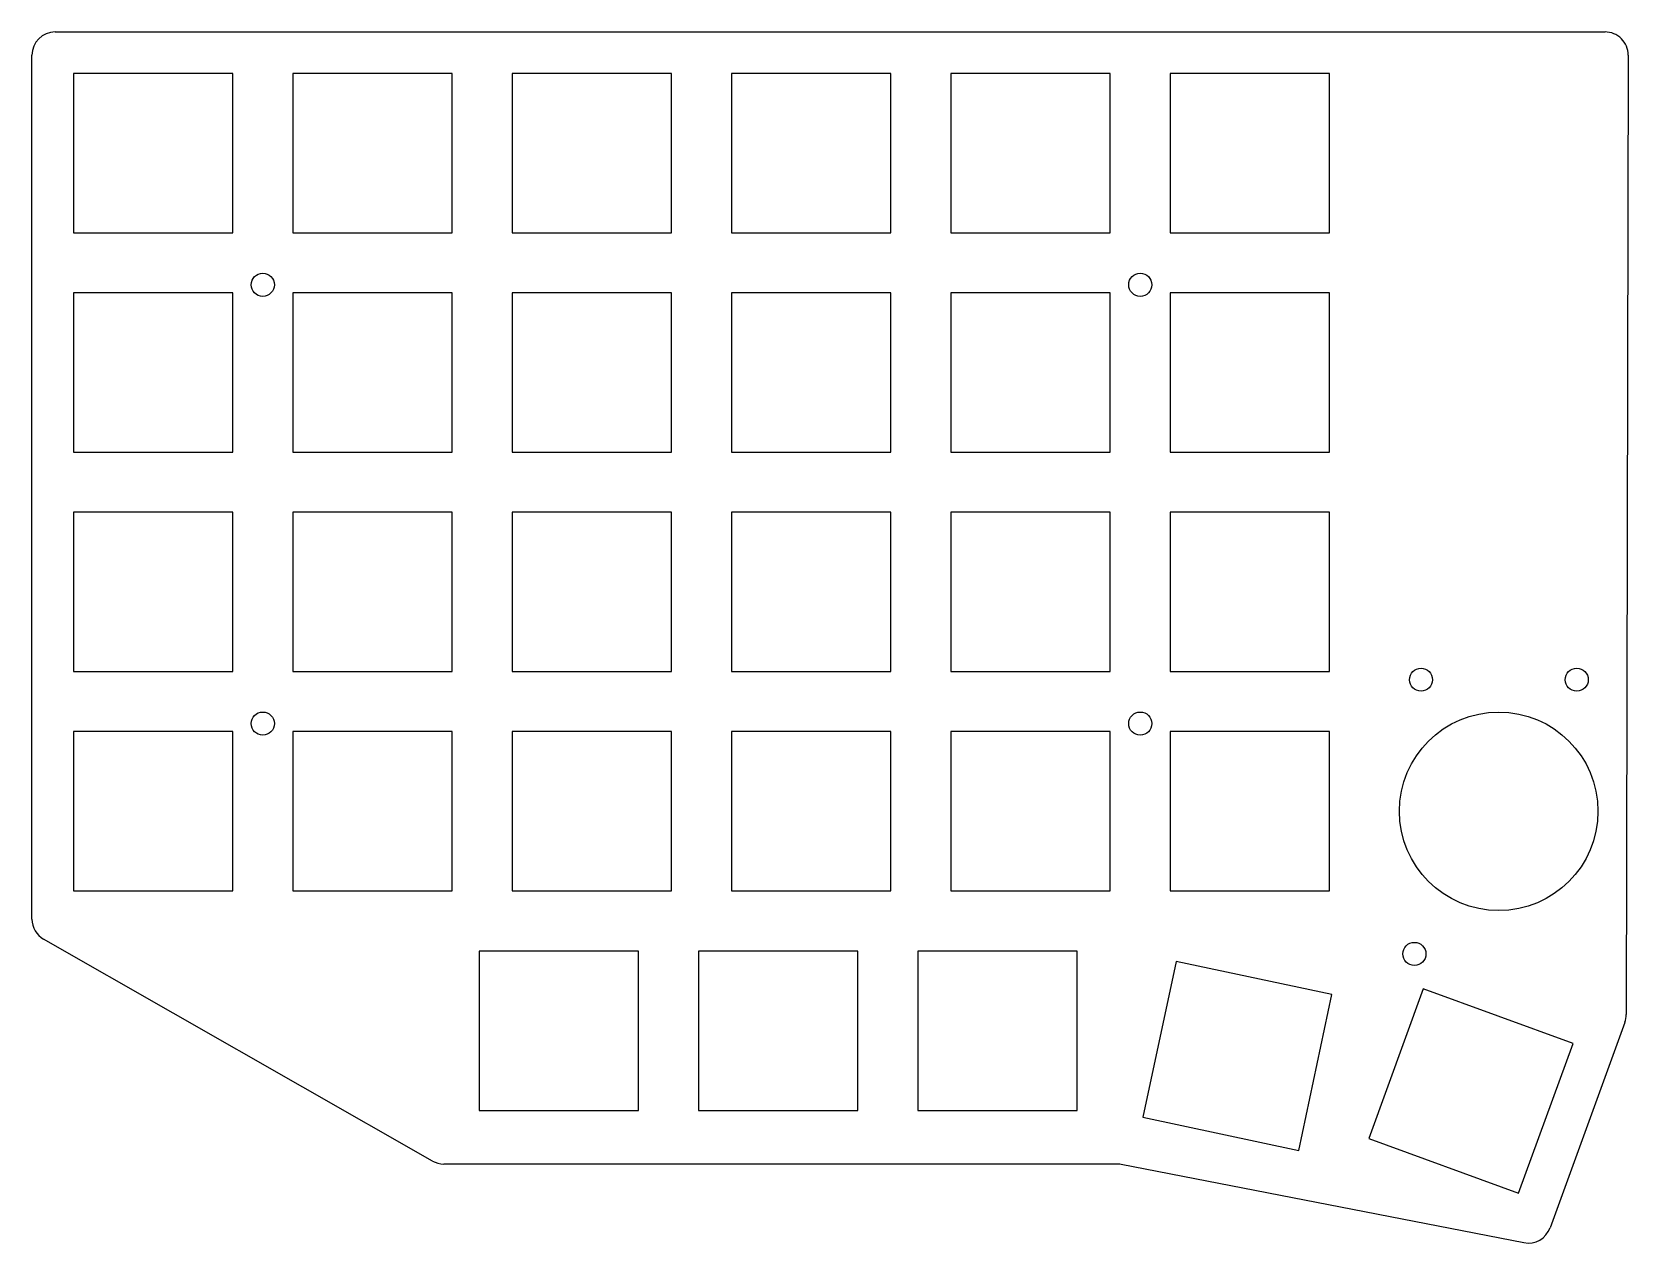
# Model space of a CAD drawing. Header units: millimetres. Extents: x 140 to 278, y -187 to -82.
import ezdxf

# ---------------------------------------------------------------- set-up
doc = ezdxf.new("R2010")
doc.units = ezdxf.units.MM

msp = doc.modelspace()

# ---------------------------------------------------------------- linework, layer by layer
for p, q in [((141.5, -82.5), (275.76, -82.5)), ((139.5, -159.34), (139.5, -84.5)), ((277.76, -84.5), (277.6, -167.6)), ((156.9, -86.1), (143.1, -86.1)), ((143.1, -86.1), (143.1, -99.9)), ((156.9, -99.9), (156.9, -86.1)), ((175.9, -86.1), (162.1, -86.1)), ((162.1, -86.1), (162.1, -99.9)), ((175.9, -99.9), (175.9, -86.1)), ((194.9, -86.1), (181.1, -86.1)), ((181.1, -86.1), (181.1, -99.9)), ((194.9, -99.9), (194.9, -86.1)), ((213.9, -86.1), (200.1, -86.1)), ((200.1, -86.1), (200.1, -99.9)), ((213.9, -99.9), (213.9, -86.1)), ((232.9, -86.1), (219.1, -86.1)), ((219.1, -86.1), (219.1, -99.9)), ((232.9, -99.9), (232.9, -86.1)), ((251.9, -86.1), (238.1, -86.1)), ((238.1, -86.1), (238.1, -99.9)), ((251.9, -99.9), (251.9, -86.1)), ((143.1, -99.9), (156.9, -99.9)), ((162.1, -99.9), (175.9, -99.9)), ((181.1, -99.9), (194.9, -99.9)), ((200.1, -99.9), (213.9, -99.9)), ((219.1, -99.9), (232.9, -99.9)), ((238.1, -99.9), (251.9, -99.9)), ((156.9, -105.1), (143.1, -105.1)), ((143.1, -105.1), (143.1, -118.9)), ((156.9, -118.9), (156.9, -105.1)), ((175.9, -105.1), (162.1, -105.1)), ((162.1, -105.1), (162.1, -118.9)), ((175.9, -118.9), (175.9, -105.1)), ((194.9, -105.1), (181.1, -105.1)), ((181.1, -105.1), (181.1, -118.9)), ((194.9, -118.9), (194.9, -105.1)), ((213.9, -105.1), (200.1, -105.1)), ((200.1, -105.1), (200.1, -118.9)), ((213.9, -118.9), (213.9, -105.1)), ((232.9, -105.1), (219.1, -105.1)), ((219.1, -105.1), (219.1, -118.9)), ((232.9, -118.9), (232.9, -105.1)), ((251.9, -105.1), (238.1, -105.1)), ((238.1, -105.1), (238.1, -118.9)), ((251.9, -118.9), (251.9, -105.1)), ((143.1, -118.9), (156.9, -118.9)), ((162.1, -118.9), (175.9, -118.9)), ((181.1, -118.9), (194.9, -118.9)), ((200.1, -118.9), (213.9, -118.9)), ((219.1, -118.9), (232.9, -118.9)), ((238.1, -118.9), (251.9, -118.9)), ((156.9, -124.1), (143.1, -124.1)), ((143.1, -124.1), (143.1, -137.9)), ((156.9, -137.9), (156.9, -124.1)), ((175.9, -124.1), (162.1, -124.1)), ((162.1, -124.1), (162.1, -137.9)), ((175.9, -137.9), (175.9, -124.1)), ((194.9, -124.1), (181.1, -124.1)), ((181.1, -124.1), (181.1, -137.9)), ((194.9, -137.9), (194.9, -124.1)), ((213.9, -124.1), (200.1, -124.1)), ((200.1, -124.1), (200.1, -137.9)), ((213.9, -137.9), (213.9, -124.1)), ((232.9, -124.1), (219.1, -124.1)), ((219.1, -124.1), (219.1, -137.9)), ((232.9, -137.9), (232.9, -124.1)), ((251.9, -124.1), (238.1, -124.1)), ((238.1, -124.1), (238.1, -137.9)), ((251.9, -137.9), (251.9, -124.1)), ((143.1, -137.9), (156.9, -137.9)), ((162.1, -137.9), (175.9, -137.9)), ((181.1, -137.9), (194.9, -137.9)), ((200.1, -137.9), (213.9, -137.9)), ((219.1, -137.9), (232.9, -137.9)), ((238.1, -137.9), (251.9, -137.9)), ((156.9, -143.1), (143.1, -143.1)), ((143.1, -143.1), (143.1, -156.9)), ((156.9, -156.9), (156.9, -143.1)), ((175.9, -143.1), (162.1, -143.1)), ((162.1, -143.1), (162.1, -156.9)), ((175.9, -156.9), (175.9, -143.1)), ((194.9, -143.1), (181.1, -143.1)), ((181.1, -143.1), (181.1, -156.9)), ((194.9, -156.9), (194.9, -143.1)), ((213.9, -143.1), (200.1, -143.1)), ((200.1, -143.1), (200.1, -156.9)), ((213.9, -156.9), (213.9, -143.1)), ((232.9, -143.1), (219.1, -143.1)), ((219.1, -143.1), (219.1, -156.9)), ((232.9, -156.9), (232.9, -143.1)), ((251.9, -143.1), (238.1, -143.1)), ((238.1, -143.1), (238.1, -156.9)), ((251.9, -156.9), (251.9, -143.1)), ((143.1, -156.9), (156.9, -156.9)), ((162.1, -156.9), (175.9, -156.9)), ((181.1, -156.9), (194.9, -156.9)), ((200.1, -156.9), (213.9, -156.9)), ((219.1, -156.9), (232.9, -156.9)), ((238.1, -156.9), (251.9, -156.9)), ((174.19, -180.29), (140.51, -161.08)), ((192.05, -162.1), (178.25, -162.1)), ((178.25, -162.1), (178.25, -175.9)), ((192.05, -175.9), (192.05, -162.1)), ((211.05, -162.1), (197.25, -162.1)), ((197.25, -162.1), (197.25, -175.9)), ((211.05, -175.9), (211.05, -162.1)), ((230.05, -162.1), (216.25, -162.1)), ((216.25, -162.1), (216.25, -175.9)), ((230.05, -175.9), (230.05, -162.1)), ((238.6, -163), (235.73, -176.5)), ((252.1, -165.87), (238.6, -163)), ((249.23, -179.37), (252.1, -165.87)), ((260.02, -165.38), (255.3, -178.35)), ((272.99, -170.1), (260.02, -165.38)), ((277.48, -168.28), (271, -186.08)), ((268.27, -183.07), (272.99, -170.1)), ((178.25, -175.9), (192.05, -175.9)), ((197.25, -175.9), (211.05, -175.9)), ((216.25, -175.9), (230.05, -175.9)), ((235.73, -176.5), (249.23, -179.37)), ((255.3, -178.35), (268.27, -183.07)), ((233.46, -180.55), (175.18, -180.55)), ((268.74, -187.36), (233.84, -180.59))]:
    msp.add_line(p, q)
for centre, radius in [((159.5, -104.4), 1), ((235.5, -104.4), 1), ((259.82, -138.6), 1), ((273.31, -138.6), 1), ((159.5, -142.4), 1), ((235.5, -142.4), 1), ((266.55, -150), 8.6), ((259.25, -162.35), 1)]:
    msp.add_circle(centre, radius)
for centre, start, end in [((141.5, -84.5), 90, 180), ((275.76, -84.5), 359.8925, 90), ((141.5, -159.34), 180, 240.299), ((275.6, -167.59), 340, 359.8925), ((175.18, -178.55), 240.299, 270), ((233.46, -182.55), 79.0217, 90), ((269.12, -185.39), 259.0217, 340)]:
    msp.add_arc(centre, 2, start, end)

doc.saveas('drawing.dxf')
